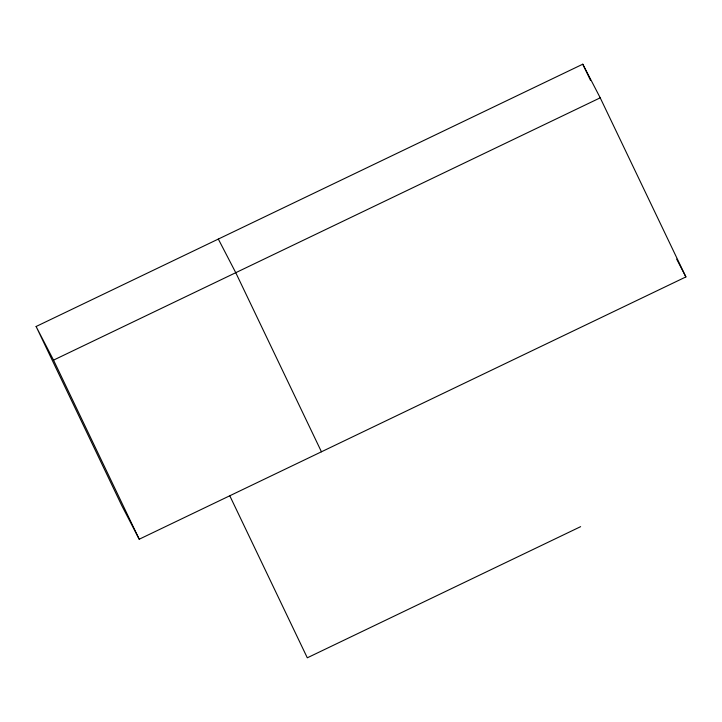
<?xml version="1.0" encoding="UTF-8"?>
<svg xmlns="http://www.w3.org/2000/svg" width="722" height="722" viewBox="0 0 722 722"><rect width="100%" height="100%" fill="white"/><g stroke="black" fill="none" stroke-linecap="round" stroke-linejoin="round"><path stroke-width="1.08" d="M36.1 326.497L582.78 64.195L600.217 97.822L685.9 276.923L139.22 539.226L121.783 505.599L36.1 326.497L53.527 360.125L139.22 539.226M53.527 360.125L600.217 97.822M580.641 526.654L307.301 657.805L229.894 495.996M676.676 259.126L685.9 276.923M218.324 239.063L235.76 272.69L321.443 451.791M582.78 64.195L590.569 80.485"/></g></svg>
